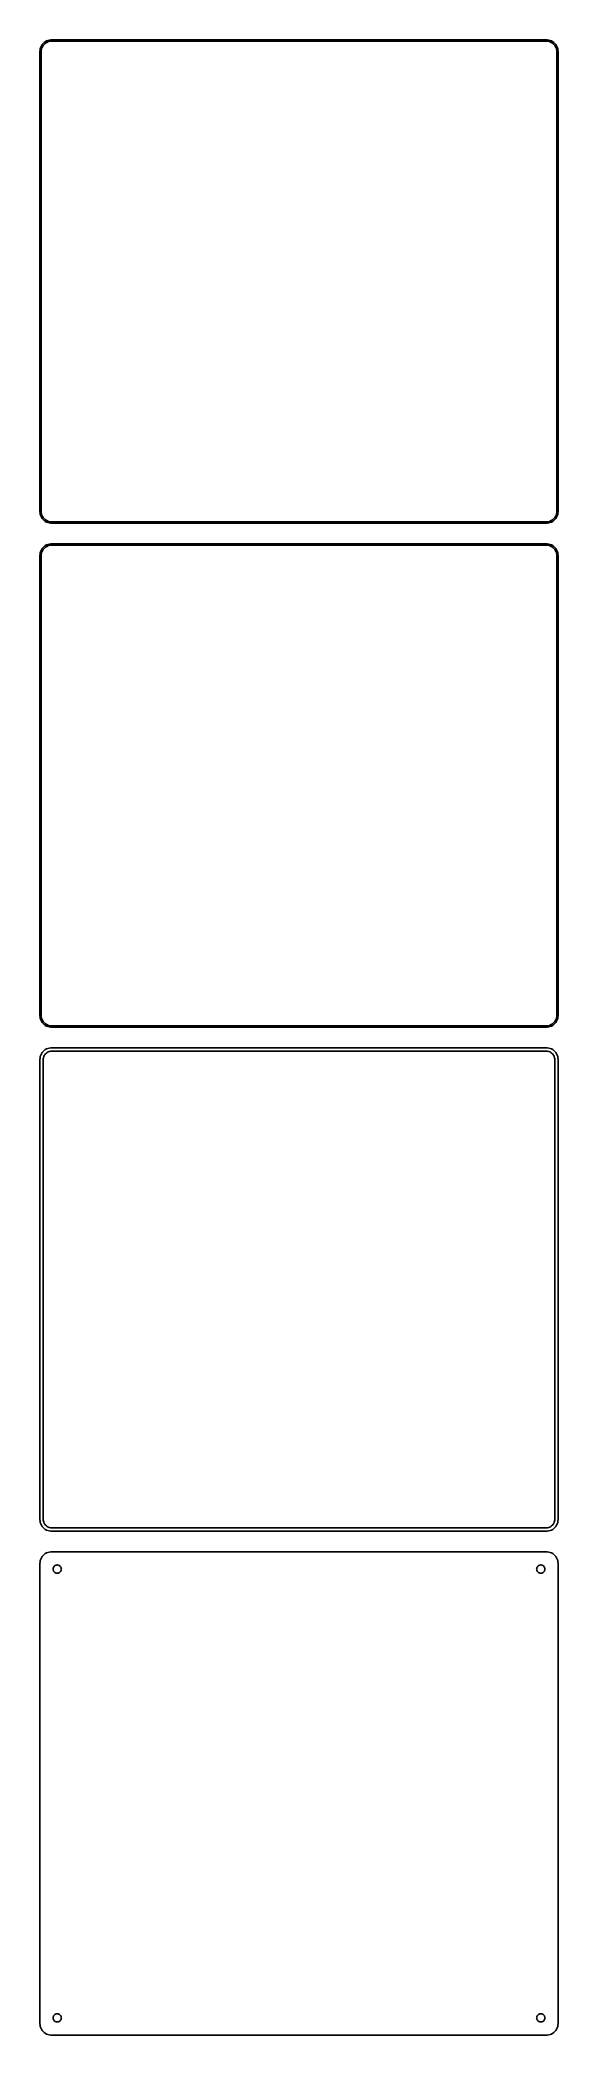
# Model space of a CAD drawing. Header units: metres. Extents: x -112 to 112, y 552 to 1419.
import ezdxf

# ---------------------------------------------------------------- set-up
doc = ezdxf.new("R2010")
doc.units = ezdxf.units.M

msp = doc.modelspace()

# ---------------------------------------------------------------- linework, layer by layer
for p, q in [((-112.461, 1414.63), (-112.5, 1414)), ((-112.5, 1414), (-112.5, 1214)), ((-112.343, 1415.24), (-112.461, 1414.63)), ((-112.149, 1415.84), (-112.343, 1415.24)), ((-111.882, 1416.41), (-112.149, 1415.84)), ((-112, 1413.75), (-111.963, 1414.35)), ((-112, 1214.25), (-112, 1413.75)), ((-111.963, 1414.35), (-111.851, 1414.93)), ((-111.545, 1416.94), (-111.882, 1416.41)), ((-111.851, 1414.93), (-111.666, 1415.5)), ((-111.666, 1415.5), (-111.412, 1416.04)), ((-111.145, 1417.42), (-111.545, 1416.94)), ((-111.412, 1416.04), (-111.093, 1416.54)), ((-110.687, 1417.85), (-111.145, 1417.42)), ((-111.093, 1416.54), (-110.713, 1417)), ((-110.713, 1417), (-110.278, 1417.41)), ((-110.179, 1418.22), (-110.687, 1417.85)), ((-110.278, 1417.41), (-109.795, 1417.76)), ((-109.629, 1418.52), (-110.179, 1418.22)), ((-109.795, 1417.76), (-109.272, 1418.05)), ((-109.045, 1418.76), (-109.629, 1418.52)), ((-109.272, 1418.05), (-108.718, 1418.27)), ((-108.437, 1418.91), (-109.045, 1418.76)), ((-108.718, 1418.27), (-108.14, 1418.42)), ((-107.814, 1418.99), (-108.437, 1418.91)), ((-108.14, 1418.42), (-107.548, 1418.49)), ((107.814, 1418.99), (-107.814, 1418.99)), ((-107.548, 1418.49), (107.548, 1418.49)), ((107.548, 1418.49), (108.14, 1418.42)), ((108.437, 1418.91), (107.814, 1418.99)), ((108.14, 1418.42), (108.718, 1418.27)), ((109.045, 1418.76), (108.437, 1418.91)), ((108.718, 1418.27), (109.272, 1418.05)), ((109.629, 1418.52), (109.045, 1418.76)), ((109.272, 1418.05), (109.795, 1417.76)), ((110.179, 1418.22), (109.629, 1418.52)), ((109.795, 1417.76), (110.278, 1417.41)), ((110.687, 1417.85), (110.179, 1418.22)), ((110.278, 1417.41), (110.713, 1417)), ((111.145, 1417.42), (110.687, 1417.85)), ((110.713, 1417), (111.093, 1416.54)), ((111.093, 1416.54), (111.412, 1416.04)), ((111.545, 1416.94), (111.145, 1417.42)), ((111.412, 1416.04), (111.666, 1415.5)), ((111.882, 1416.41), (111.545, 1416.94)), ((111.666, 1415.5), (111.851, 1414.93)), ((111.851, 1414.93), (111.963, 1414.35)), ((112.149, 1415.84), (111.882, 1416.41)), ((111.963, 1414.35), (112, 1413.75)), ((112, 1413.75), (112, 1214.25)), ((112.343, 1415.24), (112.149, 1415.84)), ((112.461, 1414.63), (112.343, 1415.24)), ((112.5, 1414), (112.461, 1414.63)), ((112.5, 1214), (112.5, 1414)), ((-112.5, 1214), (-112.461, 1213.37)), ((-111.963, 1213.65), (-112, 1214.25)), ((112, 1214.25), (111.963, 1213.65)), ((112.461, 1213.37), (112.5, 1214)), ((-112.461, 1213.37), (-112.343, 1212.76)), ((-112.343, 1212.76), (-112.149, 1212.16)), ((-112.149, 1212.16), (-111.882, 1211.59)), ((-111.851, 1213.07), (-111.963, 1213.65)), ((-111.882, 1211.59), (-111.545, 1211.06)), ((-111.666, 1212.5), (-111.851, 1213.07)), ((-111.412, 1211.96), (-111.666, 1212.5)), ((-111.545, 1211.06), (-111.145, 1210.58)), ((-111.093, 1211.46), (-111.412, 1211.96)), ((-111.145, 1210.58), (-110.687, 1210.15)), ((-110.713, 1211), (-111.093, 1211.46)), ((-110.278, 1210.59), (-110.713, 1211)), ((-110.687, 1210.15), (-110.179, 1209.78)), ((-109.795, 1210.24), (-110.278, 1210.59)), ((-110.179, 1209.78), (-109.629, 1209.48)), ((-109.272, 1209.95), (-109.795, 1210.24)), ((-109.629, 1209.48), (-109.045, 1209.24)), ((-108.718, 1209.73), (-109.272, 1209.95)), ((-109.045, 1209.24), (-108.437, 1209.09)), ((-108.14, 1209.58), (-108.718, 1209.73)), ((-108.437, 1209.09), (-107.814, 1209.01)), ((-107.548, 1209.51), (-108.14, 1209.58)), ((-107.814, 1209.01), (107.814, 1209.01)), ((107.548, 1209.51), (-107.548, 1209.51)), ((108.14, 1209.58), (107.548, 1209.51)), ((107.814, 1209.01), (108.437, 1209.09)), ((108.718, 1209.73), (108.14, 1209.58)), ((108.437, 1209.09), (109.045, 1209.24)), ((109.272, 1209.95), (108.718, 1209.73)), ((109.045, 1209.24), (109.629, 1209.48)), ((109.795, 1210.24), (109.272, 1209.95)), ((109.629, 1209.48), (110.179, 1209.78)), ((110.278, 1210.59), (109.795, 1210.24)), ((110.179, 1209.78), (110.687, 1210.15)), ((110.713, 1211), (110.278, 1210.59)), ((110.687, 1210.15), (111.145, 1210.58)), ((111.093, 1211.46), (110.713, 1211)), ((111.412, 1211.96), (111.093, 1211.46)), ((111.145, 1210.58), (111.545, 1211.06)), ((111.666, 1212.5), (111.412, 1211.96)), ((111.545, 1211.06), (111.882, 1211.59)), ((111.851, 1213.07), (111.666, 1212.5)), ((111.963, 1213.65), (111.851, 1213.07)), ((111.882, 1211.59), (112.149, 1212.16)), ((112.149, 1212.16), (112.343, 1212.76)), ((112.343, 1212.76), (112.461, 1213.37)), ((-112.149, 1196.84), (-112.343, 1196.24)), ((-111.882, 1197.41), (-112.149, 1196.84)), ((-111.545, 1197.94), (-111.882, 1197.41)), ((-111.851, 1195.93), (-111.666, 1196.5)), ((-111.666, 1196.5), (-111.412, 1197.04)), ((-111.145, 1198.42), (-111.545, 1197.94)), ((-111.412, 1197.04), (-111.093, 1197.54)), ((-110.687, 1198.85), (-111.145, 1198.42)), ((-111.093, 1197.54), (-110.713, 1198)), ((-110.713, 1198), (-110.278, 1198.41)), ((-110.179, 1199.22), (-110.687, 1198.85)), ((-110.278, 1198.41), (-109.795, 1198.76)), ((-109.629, 1199.52), (-110.179, 1199.22)), ((-109.795, 1198.76), (-109.272, 1199.05)), ((-109.045, 1199.76), (-109.629, 1199.52)), ((-109.272, 1199.05), (-108.718, 1199.27)), ((-108.437, 1199.91), (-109.045, 1199.76)), ((-108.718, 1199.27), (-108.14, 1199.42)), ((-107.814, 1199.99), (-108.437, 1199.91)), ((-108.14, 1199.42), (-107.548, 1199.49)), ((107.814, 1199.99), (-107.814, 1199.99)), ((-107.548, 1199.49), (107.548, 1199.49)), ((107.548, 1199.49), (108.14, 1199.42)), ((108.437, 1199.91), (107.814, 1199.99)), ((108.14, 1199.42), (108.718, 1199.27)), ((109.045, 1199.76), (108.437, 1199.91)), ((108.718, 1199.27), (109.272, 1199.05)), ((109.629, 1199.52), (109.045, 1199.76)), ((109.272, 1199.05), (109.795, 1198.76)), ((110.179, 1199.22), (109.629, 1199.52)), ((109.795, 1198.76), (110.278, 1198.41)), ((110.687, 1198.85), (110.179, 1199.22)), ((110.278, 1198.41), (110.713, 1198)), ((111.145, 1198.42), (110.687, 1198.85)), ((110.713, 1198), (111.093, 1197.54)), ((111.093, 1197.54), (111.412, 1197.04)), ((111.545, 1197.94), (111.145, 1198.42)), ((111.412, 1197.04), (111.666, 1196.5)), ((111.882, 1197.41), (111.545, 1197.94)), ((111.666, 1196.5), (111.851, 1195.93)), ((112.149, 1196.84), (111.882, 1197.41)), ((112.343, 1196.24), (112.149, 1196.84)), ((-112.461, 1195.63), (-112.5, 1195)), ((-112.5, 1195), (-112.5, 995)), ((-112.343, 1196.24), (-112.461, 1195.63)), ((-112, 1194.75), (-111.963, 1195.35)), ((-112, 995.25), (-112, 1194.75)), ((-111.963, 1195.35), (-111.851, 1195.93)), ((111.851, 1195.93), (111.963, 1195.35)), ((111.963, 1195.35), (112, 1194.75)), ((112, 1194.75), (112, 995.25)), ((112.461, 1195.63), (112.343, 1196.24)), ((112.5, 1195), (112.461, 1195.63)), ((112.5, 995), (112.5, 1195)), ((-112.5, 995), (-112.461, 994.373)), ((-112.461, 994.373), (-112.343, 993.757)), ((-112.343, 993.757), (-112.149, 993.159)), ((-112.149, 993.159), (-111.882, 992.591)), ((-111.963, 994.655), (-112, 995.25)), ((-111.851, 994.069), (-111.963, 994.655)), ((-111.882, 992.591), (-111.545, 992.061)), ((-111.666, 993.501), (-111.851, 994.069)), ((-111.412, 992.962), (-111.666, 993.501)), ((-111.545, 992.061), (-111.145, 991.577)), ((-111.093, 992.458), (-111.412, 992.962)), ((-111.145, 991.577), (-110.687, 991.147)), ((-110.713, 991.998), (-111.093, 992.458)), ((-110.278, 991.59), (-110.713, 991.998)), ((-110.687, 991.147), (-110.179, 990.778)), ((-109.795, 991.239), (-110.278, 991.59)), ((-110.179, 990.778), (-109.629, 990.476)), ((-109.272, 990.952), (-109.795, 991.239)), ((-109.629, 990.476), (-109.045, 990.245)), ((-108.718, 990.732), (-109.272, 990.952)), ((-109.045, 990.245), (-108.437, 990.089)), ((-108.14, 990.584), (-108.718, 990.732)), ((-108.437, 990.089), (-107.814, 990.01)), ((-107.548, 990.509), (-108.14, 990.584)), ((-107.814, 990.01), (107.814, 990.01)), ((107.548, 990.509), (-107.548, 990.509)), ((108.14, 990.584), (107.548, 990.509)), ((107.814, 990.01), (108.437, 990.089)), ((108.718, 990.732), (108.14, 990.584)), ((108.437, 990.089), (109.045, 990.245)), ((109.272, 990.952), (108.718, 990.732)), ((109.045, 990.245), (109.629, 990.476)), ((109.795, 991.239), (109.272, 990.952)), ((109.629, 990.476), (110.179, 990.778)), ((110.278, 991.59), (109.795, 991.239)), ((110.179, 990.778), (110.687, 991.147)), ((110.713, 991.998), (110.278, 991.59)), ((110.687, 991.147), (111.145, 991.577)), ((111.093, 992.458), (110.713, 991.998)), ((111.412, 992.962), (111.093, 992.458)), ((111.145, 991.577), (111.545, 992.061)), ((111.666, 993.501), (111.412, 992.962)), ((111.545, 992.061), (111.882, 992.591)), ((111.851, 994.069), (111.666, 993.501)), ((111.963, 994.655), (111.851, 994.069)), ((111.882, 992.591), (112.149, 993.159)), ((112, 995.25), (111.963, 994.655)), ((112.149, 993.159), (112.343, 993.757)), ((112.343, 993.757), (112.461, 994.373)), ((112.461, 994.373), (112.5, 995)), ((-110.687, 979.853), (-111.145, 979.423)), ((-110.179, 980.222), (-110.687, 979.853)), ((-109.629, 980.524), (-110.179, 980.222)), ((-109.045, 980.755), (-109.629, 980.524)), ((-108.437, 980.911), (-109.045, 980.755)), ((-107.814, 980.99), (-108.437, 980.911)), ((107.814, 980.99), (-107.814, 980.99)), ((108.437, 980.911), (107.814, 980.99)), ((109.045, 980.755), (108.437, 980.911)), ((109.629, 980.524), (109.045, 980.755)), ((110.179, 980.222), (109.629, 980.524)), ((110.687, 979.853), (110.179, 980.222)), ((111.145, 979.423), (110.687, 979.853)), ((-112.461, 976.627), (-112.5, 976)), ((-112.5, 976), (-112.5, 776)), ((-112.343, 977.243), (-112.461, 976.627)), ((-112.149, 977.841), (-112.343, 977.243)), ((-111.882, 978.409), (-112.149, 977.841)), ((-111.545, 978.939), (-111.882, 978.409)), ((-111.145, 979.423), (-111.545, 978.939)), ((-111.119, 975.75), (-111.089, 976.235)), ((-111.119, 776.25), (-111.119, 975.75)), ((-111.089, 976.235), (-110.998, 976.712)), ((-110.998, 976.712), (-110.848, 977.174)), ((-110.848, 977.174), (-110.641, 977.614)), ((-110.641, 977.614), (-110.38, 978.024)), ((-110.38, 978.024), (-110.071, 978.399)), ((-110.071, 978.399), (-109.716, 978.731)), ((-109.716, 978.731), (-109.323, 979.017)), ((-109.323, 979.017), (-108.898, 979.251)), ((-108.898, 979.251), (-108.446, 979.43)), ((-108.446, 979.43), (-107.975, 979.551)), ((-107.975, 979.551), (-107.493, 979.612)), ((-107.493, 979.612), (107.493, 979.612)), ((107.493, 979.612), (107.975, 979.551)), ((107.975, 979.551), (108.446, 979.43)), ((108.446, 979.43), (108.898, 979.251)), ((108.898, 979.251), (109.323, 979.017)), ((109.323, 979.017), (109.716, 978.731)), ((109.716, 978.731), (110.071, 978.399)), ((110.071, 978.399), (110.38, 978.024)), ((110.38, 978.024), (110.641, 977.614)), ((110.641, 977.614), (110.848, 977.174)), ((110.848, 977.174), (110.998, 976.712)), ((110.998, 976.712), (111.089, 976.235)), ((111.089, 976.235), (111.119, 975.75)), ((111.119, 975.75), (111.119, 776.25)), ((111.545, 978.939), (111.145, 979.423)), ((111.882, 978.409), (111.545, 978.939)), ((112.149, 977.841), (111.882, 978.409)), ((112.343, 977.243), (112.149, 977.841)), ((112.461, 976.627), (112.343, 977.243)), ((112.5, 976), (112.461, 976.627)), ((112.5, 776), (112.5, 976)), ((-112.5, 776), (-112.461, 775.373)), ((-112.461, 775.373), (-112.343, 774.757)), ((-112.343, 774.757), (-112.149, 774.159)), ((-112.149, 774.159), (-111.882, 773.591)), ((-111.882, 773.591), (-111.545, 773.061)), ((-111.545, 773.061), (-111.145, 772.577)), ((-111.145, 772.577), (-110.687, 772.147)), ((-111.089, 775.765), (-111.119, 776.25)), ((-110.998, 775.288), (-111.089, 775.765)), ((-110.848, 774.826), (-110.998, 775.288)), ((-110.641, 774.386), (-110.848, 774.826)), ((-110.687, 772.147), (-110.179, 771.778)), ((-110.38, 773.976), (-110.641, 774.386)), ((-110.071, 773.601), (-110.38, 773.976)), ((-110.179, 771.778), (-109.629, 771.476)), ((-109.716, 773.269), (-110.071, 773.601)), ((-109.323, 772.983), (-109.716, 773.269)), ((-108.898, 772.749), (-109.323, 772.983)), ((-108.446, 772.57), (-108.898, 772.749)), ((-107.975, 772.449), (-108.446, 772.57)), ((-107.493, 772.388), (-107.975, 772.449)), ((107.493, 772.388), (-107.493, 772.388)), ((107.975, 772.449), (107.493, 772.388)), ((108.446, 772.57), (107.975, 772.449)), ((108.898, 772.749), (108.446, 772.57)), ((109.323, 772.983), (108.898, 772.749)), ((109.716, 773.269), (109.323, 772.983)), ((109.629, 771.476), (110.179, 771.778)), ((110.071, 773.601), (109.716, 773.269)), ((110.38, 773.976), (110.071, 773.601)), ((110.179, 771.778), (110.687, 772.147)), ((110.641, 774.386), (110.38, 773.976)), ((110.848, 774.826), (110.641, 774.386)), ((110.687, 772.147), (111.145, 772.577)), ((110.998, 775.288), (110.848, 774.826)), ((111.089, 775.765), (110.998, 775.288)), ((111.119, 776.25), (111.089, 775.765)), ((111.145, 772.577), (111.545, 773.061)), ((111.545, 773.061), (111.882, 773.591)), ((111.882, 773.591), (112.149, 774.159)), ((112.149, 774.159), (112.343, 774.757)), ((112.343, 774.757), (112.461, 775.373)), ((112.461, 775.373), (112.5, 776)), ((-109.629, 771.476), (-109.045, 771.245)), ((-109.045, 771.245), (-108.437, 771.089)), ((-108.437, 771.089), (-107.814, 771.01)), ((-107.814, 771.01), (107.814, 771.01)), ((107.814, 771.01), (108.437, 771.089)), ((108.437, 771.089), (109.045, 771.245)), ((109.045, 771.245), (109.629, 771.476)), ((-112.461, 757.627), (-112.5, 757)), ((-112.5, 757), (-112.5, 557)), ((-112.343, 758.243), (-112.461, 757.627)), ((-112.149, 758.841), (-112.343, 758.243)), ((-111.882, 759.409), (-112.149, 758.841)), ((-111.545, 759.939), (-111.882, 759.409)), ((-111.145, 760.423), (-111.545, 759.939)), ((-110.687, 760.853), (-111.145, 760.423)), ((-110.179, 761.222), (-110.687, 760.853)), ((-109.629, 761.524), (-110.179, 761.222)), ((-109.045, 761.755), (-109.629, 761.524)), ((-108.437, 761.911), (-109.045, 761.755)), ((-107.814, 761.99), (-108.437, 761.911)), ((107.814, 761.99), (-107.814, 761.99)), ((-106.8, 754.5), (-106.786, 754.726)), ((-106.786, 754.274), (-106.8, 754.5)), ((-106.786, 754.726), (-106.743, 754.948)), ((-106.743, 754.052), (-106.786, 754.274)), ((-106.743, 754.948), (-106.674, 755.163)), ((-106.674, 755.163), (-106.577, 755.367)), ((-106.577, 755.367), (-106.456, 755.558)), ((-106.456, 755.558), (-106.312, 755.732)), ((-106.312, 755.732), (-106.147, 755.887)), ((-106.147, 755.887), (-105.964, 756.02)), ((-105.964, 756.02), (-105.766, 756.129)), ((-105.766, 756.129), (-105.556, 756.212)), ((-105.556, 756.212), (-105.337, 756.268)), ((-105.337, 756.268), (-105.113, 756.296)), ((-105.113, 756.296), (-104.887, 756.296)), ((-104.887, 756.296), (-104.663, 756.268)), ((-104.663, 756.268), (-104.444, 756.212)), ((-104.444, 756.212), (-104.234, 756.129)), ((-104.234, 756.129), (-104.036, 756.02)), ((-104.036, 756.02), (-103.853, 755.887)), ((-103.853, 755.887), (-103.688, 755.732)), ((-103.688, 755.732), (-103.544, 755.558)), ((-103.544, 755.558), (-103.423, 755.367)), ((-103.423, 755.367), (-103.326, 755.163)), ((-103.326, 755.163), (-103.257, 754.948)), ((-103.257, 754.948), (-103.214, 754.726)), ((-103.214, 754.274), (-103.257, 754.052)), ((-103.214, 754.726), (-103.2, 754.5)), ((-103.2, 754.5), (-103.214, 754.274)), ((103.2, 754.5), (103.214, 754.726)), ((103.214, 754.274), (103.2, 754.5)), ((103.214, 754.726), (103.257, 754.948)), ((103.257, 754.052), (103.214, 754.274)), ((103.257, 754.948), (103.326, 755.163)), ((103.326, 755.163), (103.423, 755.367)), ((103.423, 755.367), (103.544, 755.558)), ((103.544, 755.558), (103.688, 755.732)), ((103.688, 755.732), (103.853, 755.887)), ((103.853, 755.887), (104.036, 756.02)), ((104.036, 756.02), (104.234, 756.129)), ((104.234, 756.129), (104.444, 756.212)), ((104.444, 756.212), (104.663, 756.268)), ((104.663, 756.268), (104.887, 756.296)), ((104.887, 756.296), (105.113, 756.296)), ((105.113, 756.296), (105.337, 756.268)), ((105.337, 756.268), (105.556, 756.212)), ((105.556, 756.212), (105.766, 756.129)), ((105.766, 756.129), (105.964, 756.02)), ((105.964, 756.02), (106.147, 755.887)), ((106.147, 755.887), (106.312, 755.732)), ((106.312, 755.732), (106.456, 755.558)), ((106.456, 755.558), (106.577, 755.367)), ((106.577, 755.367), (106.674, 755.163)), ((106.674, 755.163), (106.743, 754.948)), ((106.743, 754.948), (106.786, 754.726)), ((106.786, 754.274), (106.743, 754.052)), ((106.786, 754.726), (106.8, 754.5)), ((106.8, 754.5), (106.786, 754.274)), ((108.437, 761.911), (107.814, 761.99)), ((109.045, 761.755), (108.437, 761.911)), ((109.629, 761.524), (109.045, 761.755)), ((110.179, 761.222), (109.629, 761.524)), ((110.687, 760.853), (110.179, 761.222)), ((111.145, 760.423), (110.687, 760.853)), ((111.545, 759.939), (111.145, 760.423)), ((111.882, 759.409), (111.545, 759.939)), ((112.149, 758.841), (111.882, 759.409)), ((112.343, 758.243), (112.149, 758.841)), ((112.461, 757.627), (112.343, 758.243)), ((112.5, 757), (112.461, 757.627)), ((112.5, 557), (112.5, 757)), ((-106.674, 753.837), (-106.743, 754.052)), ((-106.577, 753.633), (-106.674, 753.837)), ((-106.456, 753.442), (-106.577, 753.633)), ((-106.312, 753.268), (-106.456, 753.442)), ((-106.147, 753.113), (-106.312, 753.268)), ((-105.964, 752.98), (-106.147, 753.113)), ((-105.766, 752.871), (-105.964, 752.98)), ((-105.556, 752.788), (-105.766, 752.871)), ((-105.337, 752.732), (-105.556, 752.788)), ((-105.113, 752.704), (-105.337, 752.732)), ((-104.887, 752.704), (-105.113, 752.704)), ((-104.663, 752.732), (-104.887, 752.704)), ((-104.444, 752.788), (-104.663, 752.732)), ((-104.234, 752.871), (-104.444, 752.788)), ((-104.036, 752.98), (-104.234, 752.871)), ((-103.853, 753.113), (-104.036, 752.98)), ((-103.688, 753.268), (-103.853, 753.113)), ((-103.544, 753.442), (-103.688, 753.268)), ((-103.423, 753.633), (-103.544, 753.442)), ((-103.326, 753.837), (-103.423, 753.633)), ((-103.257, 754.052), (-103.326, 753.837)), ((103.326, 753.837), (103.257, 754.052)), ((103.423, 753.633), (103.326, 753.837)), ((103.544, 753.442), (103.423, 753.633)), ((103.688, 753.268), (103.544, 753.442)), ((103.853, 753.113), (103.688, 753.268)), ((104.036, 752.98), (103.853, 753.113)), ((104.234, 752.871), (104.036, 752.98)), ((104.444, 752.788), (104.234, 752.871)), ((104.663, 752.732), (104.444, 752.788)), ((104.887, 752.704), (104.663, 752.732)), ((105.113, 752.704), (104.887, 752.704)), ((105.337, 752.732), (105.113, 752.704)), ((105.556, 752.788), (105.337, 752.732)), ((105.766, 752.871), (105.556, 752.788)), ((105.964, 752.98), (105.766, 752.871)), ((106.147, 753.113), (105.964, 752.98)), ((106.312, 753.268), (106.147, 753.113)), ((106.456, 753.442), (106.312, 753.268)), ((106.577, 753.633), (106.456, 753.442)), ((106.674, 753.837), (106.577, 753.633)), ((106.743, 754.052), (106.674, 753.837)), ((-112.5, 557), (-112.461, 556.373)), ((-112.461, 556.373), (-112.343, 555.757)), ((-112.343, 555.757), (-112.149, 555.159)), ((-112.149, 555.159), (-111.882, 554.591)), ((-106.8, 559.5), (-106.786, 559.726)), ((-106.786, 559.274), (-106.8, 559.5)), ((-106.786, 559.726), (-106.743, 559.948)), ((-106.743, 559.052), (-106.786, 559.274)), ((-106.743, 559.948), (-106.674, 560.163)), ((-106.674, 558.837), (-106.743, 559.052)), ((-106.674, 560.163), (-106.577, 560.367)), ((-106.577, 558.633), (-106.674, 558.837)), ((-106.577, 560.367), (-106.456, 560.558)), ((-106.456, 558.442), (-106.577, 558.633)), ((-106.456, 560.558), (-106.312, 560.732)), ((-106.312, 558.268), (-106.456, 558.442)), ((-106.312, 560.732), (-106.147, 560.887)), ((-106.147, 558.113), (-106.312, 558.268)), ((-106.147, 560.887), (-105.964, 561.02)), ((-105.964, 557.98), (-106.147, 558.113)), ((-105.964, 561.02), (-105.766, 561.129)), ((-105.766, 557.871), (-105.964, 557.98)), ((-105.766, 561.129), (-105.556, 561.212)), ((-105.556, 557.788), (-105.766, 557.871)), ((-105.556, 561.212), (-105.337, 561.268)), ((-105.337, 557.732), (-105.556, 557.788)), ((-105.337, 561.268), (-105.113, 561.296)), ((-105.113, 557.704), (-105.337, 557.732)), ((-105.113, 561.296), (-104.887, 561.296)), ((-104.887, 557.704), (-105.113, 557.704)), ((-104.887, 561.296), (-104.663, 561.268)), ((-104.663, 557.732), (-104.887, 557.704)), ((-104.663, 561.268), (-104.444, 561.212)), ((-104.444, 557.788), (-104.663, 557.732)), ((-104.444, 561.212), (-104.234, 561.129)), ((-104.234, 557.871), (-104.444, 557.788)), ((-104.234, 561.129), (-104.036, 561.02)), ((-104.036, 557.98), (-104.234, 557.871)), ((-104.036, 561.02), (-103.853, 560.887)), ((-103.853, 558.113), (-104.036, 557.98)), ((-103.853, 560.887), (-103.688, 560.732)), ((-103.688, 558.268), (-103.853, 558.113)), ((-103.688, 560.732), (-103.544, 560.558)), ((-103.544, 558.442), (-103.688, 558.268)), ((-103.544, 560.558), (-103.423, 560.367)), ((-103.423, 558.633), (-103.544, 558.442)), ((-103.423, 560.367), (-103.326, 560.163)), ((-103.326, 558.837), (-103.423, 558.633)), ((-103.326, 560.163), (-103.257, 559.948)), ((-103.257, 559.052), (-103.326, 558.837)), ((-103.257, 559.948), (-103.214, 559.726)), ((-103.214, 559.274), (-103.257, 559.052)), ((-103.214, 559.726), (-103.2, 559.5)), ((-103.2, 559.5), (-103.214, 559.274)), ((103.2, 559.5), (103.214, 559.726)), ((103.214, 559.274), (103.2, 559.5)), ((103.214, 559.726), (103.257, 559.948)), ((103.257, 559.052), (103.214, 559.274)), ((103.257, 559.948), (103.326, 560.163)), ((103.326, 558.837), (103.257, 559.052)), ((103.326, 560.163), (103.423, 560.367)), ((103.423, 558.633), (103.326, 558.837)), ((103.423, 560.367), (103.544, 560.558)), ((103.544, 558.442), (103.423, 558.633)), ((103.544, 560.558), (103.688, 560.732)), ((103.688, 558.268), (103.544, 558.442)), ((103.688, 560.732), (103.853, 560.887)), ((103.853, 558.113), (103.688, 558.268)), ((103.853, 560.887), (104.036, 561.02)), ((104.036, 557.98), (103.853, 558.113)), ((104.036, 561.02), (104.234, 561.129)), ((104.234, 557.871), (104.036, 557.98)), ((104.234, 561.129), (104.444, 561.212)), ((104.444, 557.788), (104.234, 557.871)), ((104.444, 561.212), (104.663, 561.268)), ((104.663, 557.732), (104.444, 557.788)), ((104.663, 561.268), (104.887, 561.296)), ((104.887, 557.704), (104.663, 557.732)), ((104.887, 561.296), (105.113, 561.296)), ((105.113, 557.704), (104.887, 557.704)), ((105.113, 561.296), (105.337, 561.268)), ((105.337, 557.732), (105.113, 557.704)), ((105.337, 561.268), (105.556, 561.212)), ((105.556, 557.788), (105.337, 557.732)), ((105.556, 561.212), (105.766, 561.129)), ((105.766, 557.871), (105.556, 557.788)), ((105.766, 561.129), (105.964, 561.02)), ((105.964, 557.98), (105.766, 557.871)), ((105.964, 561.02), (106.147, 560.887)), ((106.147, 558.113), (105.964, 557.98)), ((106.147, 560.887), (106.312, 560.732)), ((106.312, 558.268), (106.147, 558.113)), ((106.312, 560.732), (106.456, 560.558)), ((106.456, 558.442), (106.312, 558.268)), ((106.456, 560.558), (106.577, 560.367)), ((106.577, 558.633), (106.456, 558.442)), ((106.577, 560.367), (106.674, 560.163)), ((106.674, 558.837), (106.577, 558.633)), ((106.674, 560.163), (106.743, 559.948)), ((106.743, 559.052), (106.674, 558.837)), ((106.743, 559.948), (106.786, 559.726)), ((106.786, 559.274), (106.743, 559.052)), ((106.786, 559.726), (106.8, 559.5)), ((106.8, 559.5), (106.786, 559.274)), ((111.882, 554.591), (112.149, 555.159)), ((112.149, 555.159), (112.343, 555.757)), ((112.343, 555.757), (112.461, 556.373)), ((112.461, 556.373), (112.5, 557)), ((-111.882, 554.591), (-111.545, 554.061)), ((-111.545, 554.061), (-111.145, 553.577)), ((-111.145, 553.577), (-110.687, 553.147)), ((-110.687, 553.147), (-110.179, 552.778)), ((-110.179, 552.778), (-109.629, 552.476)), ((-109.629, 552.476), (-109.045, 552.245)), ((-109.045, 552.245), (-108.437, 552.089)), ((-108.437, 552.089), (-107.814, 552.01)), ((-107.814, 552.01), (107.814, 552.01)), ((107.814, 552.01), (108.437, 552.089)), ((108.437, 552.089), (109.045, 552.245)), ((109.045, 552.245), (109.629, 552.476)), ((109.629, 552.476), (110.179, 552.778)), ((110.179, 552.778), (110.687, 553.147)), ((110.687, 553.147), (111.145, 553.577)), ((111.145, 553.577), (111.545, 554.061)), ((111.545, 554.061), (111.882, 554.591))]:
    msp.add_line(p, q)

doc.saveas('drawing.dxf')
